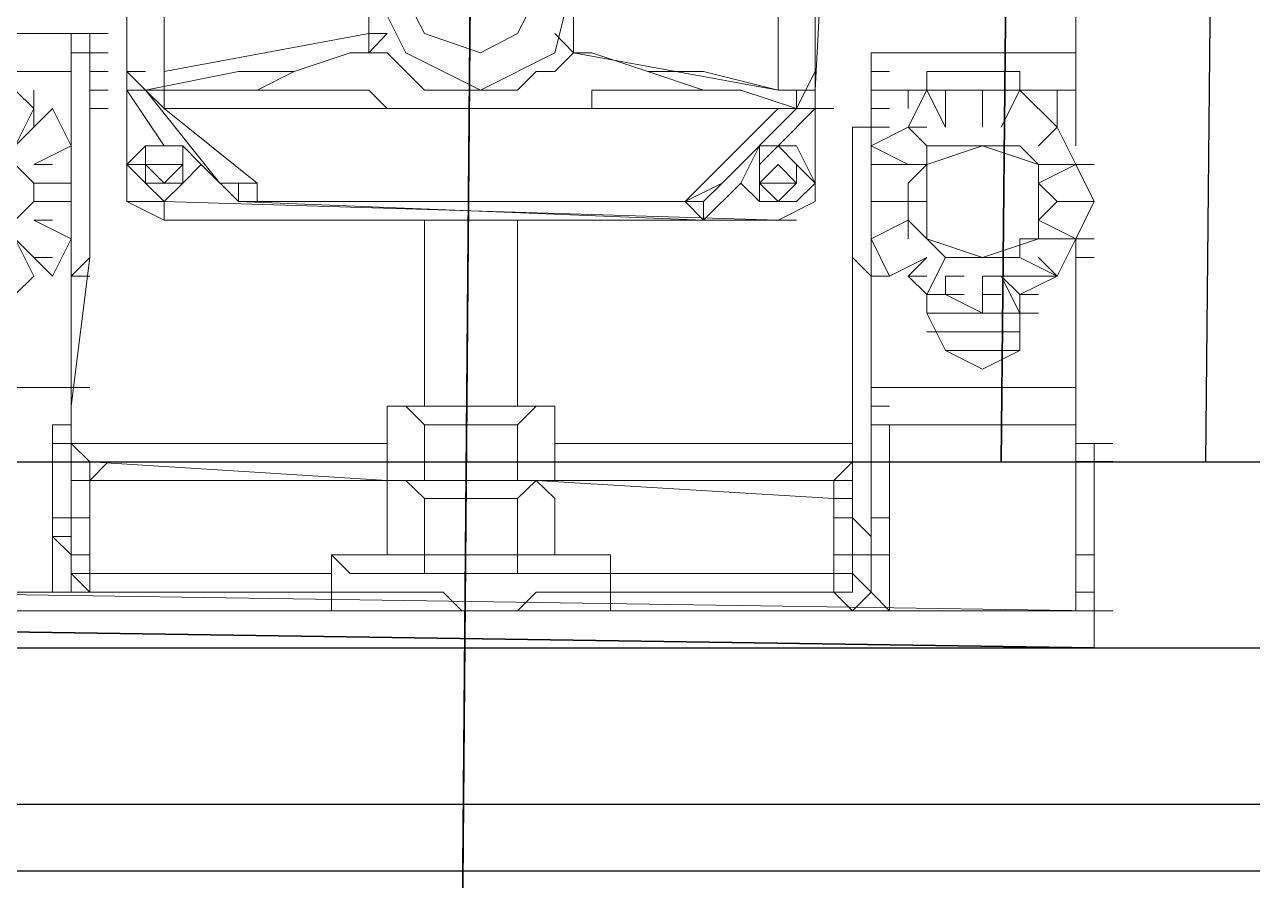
# Model space of a CAD drawing. Header units: millimetres. Extents: x -45 to 90, y -17 to 16.
# Drawn here: x 6.7914 to 7.0939, y 0.7312 to 0.9421 of the extents above; entities that cross this region are included whole.
import ezdxf

# ---------------------------------------------------------------- set-up
doc = ezdxf.new("R2010")
doc.units = ezdxf.units.MM
doc.header["$PDMODE"] = 3
doc.layers.add('PDF_Geometry', color=7, linetype='Continuous')

msp = doc.modelspace()

# ---------------------------------------------------------------- linework, layer by layer
at = {"color": 2}
msp.add_line((0, 0.75), (53.43249, 0.75), dxfattribs=at)
at = {"color": 4}
msp.add_lwpolyline([(6.88247, -1.30647), (6.882, -1.36372), (6.87786, -1.8637), (6.87371, -2.36368), (6.91513, 2.63615)], dxfattribs=at)
at = {"color": 1}
msp.add_lwpolyline([(6.90598, 1.5311), (6.88076, -1.51276)], dxfattribs=at)
at = {"color": 4}
for centre in [(6.89329, 0), (6.8928, -0.05895)]:
    msp.add_circle(centre, 1.75, dxfattribs=at)
at = {"color": 2}
msp.add_arc((-0.82991, -500.05754), 500.80823, 85.2352723, 89.9049106, dxfattribs=at)
at = {"color": 4}
msp.add_point((6.90779, 1.74994), dxfattribs=at)
at = {"layer": 'PDF_Geometry', "lineweight": 25}
for points in [[(7.08246, 0.83431), (7.08705, 1.30189), (7.03662, 1.30189), (7.03204, 0.83431), (7.03662, 1.30189), (6.77533, 1.30647), (7.03662, 1.30189)], [(-0.48133, 0.83431), (14.67377, 0.83431)], [(-0.8068, 0.78847), (-0.74721, 0.78847), (16.71828, 0.78847), (16.77788, 0.78847)], [(9.66332, 0.71073), (9.25075, 0.71512), (9.14073, 0.71971), (9.0628, 0.71971), (8.54021, 0.72887), (8.46228, 0.73346), (8.2835, 0.73346), (7.68298, 0.73346), (-0.00458, 0.73346)]]:
    msp.add_lwpolyline(points, dxfattribs=at)
at = {"layer": 'PDF_Geometry', "lineweight": 18}
for points in [[(6.9862, 0.99017), (6.9862, 0.93058), (6.9862, 0.92599), (6.9862, 0.92141), (6.9862, 0.92599), (6.9862, 0.93058), (6.98161, 0.92141), (6.97703, 0.92141), (6.95411, 0.89849), (6.84867, 0.89849), (6.84409, 0.89849), (6.84867, 0.89849), (6.84409, 0.89849), (6.83492, 0.90766), (6.83034, 0.90307), (6.82575, 0.89849), (6.82117, 0.90307), (6.81659, 0.90766), (6.82117, 0.91224), (6.82575, 0.91224), (6.83034, 0.91224), (6.83492, 0.90766), (6.83034, 0.90307), (6.82575, 0.89849), (6.82117, 0.90307), (6.81659, 0.90766), (6.82117, 0.91224), (6.82575, 0.91224), (6.81659, 0.92599), (6.82117, 0.92599), (6.81659, 0.92599), (6.81659, 0.90766), (6.82117, 0.90766), (6.81659, 0.90766), (6.81659, 0.92599), (6.81659, 1.01309)], [(6.81659, 1.01309), (6.81659, 0.92599), (6.81659, 0.90766), (6.81659, 0.92599), (6.82117, 0.92599), (6.81659, 0.92599), (6.81659, 1.01309)], [(6.81659, 1.01309), (6.81659, 0.92599)], [(6.99078, 1.01309), (6.9862, 0.92599), (6.9862, 0.92141), (6.9862, 0.90307), (6.9862, 0.92141), (6.99078, 0.92141), (6.9862, 0.92141), (6.9862, 0.92599), (6.99078, 1.01309)], [(6.99078, 1.01309), (6.9862, 0.92599), (6.99078, 1.01309)], [(6.81659, 0.93058), (6.82117, 0.92599), (6.82575, 0.92141), (6.84867, 0.90307), (6.82575, 0.92141), (6.82117, 0.92599), (6.81659, 0.93058), (6.82117, 0.93058), (6.81659, 0.93058), (6.82117, 0.92599), (6.82575, 0.92599), (6.82117, 0.92599), (6.84409, 0.93058), (6.85784, 0.93058), (6.87159, 0.93516), (6.87618, 0.93516), (6.88076, 0.93516), (6.87618, 0.93516), (6.87159, 0.93516), (6.85784, 0.93058), (6.84409, 0.93058), (6.82117, 0.92599), (6.81659, 0.92599), (6.82575, 0.91224), (6.83034, 0.91224), (6.83492, 0.90766), (6.84409, 0.89849), (6.84867, 0.89849), (6.84867, 0.90307), (6.83951, 0.90307), (6.82117, 0.92599), (6.81659, 0.93058), (6.81659, 0.99017)], [(6.81659, 0.99017), (6.81659, 0.93058), (6.82117, 0.92599), (6.83951, 0.90307), (6.84867, 0.90307), (6.84867, 0.89849), (6.95411, 0.89849), (6.97703, 0.92141), (6.98161, 0.92141), (6.97703, 0.92141), (6.96328, 0.92141), (6.94494, 0.92141), (6.94036, 0.92141), (6.93577, 0.92141), (6.9266, 0.92141), (6.91744, 0.92141), (6.91285, 0.92141), (6.88993, 0.92141), (6.91285, 0.92141), (6.91744, 0.92141), (6.9266, 0.92141), (6.93577, 0.92141), (6.94036, 0.92141), (6.94494, 0.92141), (6.96328, 0.92141), (6.97703, 0.92141), (6.98161, 0.92141), (6.96786, 0.92599), (6.96328, 0.92599), (6.94494, 0.92599), (6.94036, 0.92599), (6.93577, 0.92599), (6.93119, 0.92599), (6.93119, 0.92141), (6.9266, 0.92141), (6.92202, 0.92141), (6.91744, 0.92141), (6.91285, 0.92141), (6.90368, 0.92141), (6.89452, 0.92141), (6.88993, 0.92141), (6.88535, 0.92141), (6.88076, 0.92141), (6.87618, 0.92599), (6.87159, 0.92599), (6.86701, 0.92599), (6.86243, 0.92599), (6.85784, 0.92599), (6.84409, 0.92599), (6.83951, 0.92599), (6.83492, 0.92599), (6.82575, 0.92599), (6.82117, 0.92599), (6.82575, 0.92599), (6.82575, 0.93058), (6.87618, 0.93994), (6.87618, 0.93516), (6.88076, 0.93994), (6.87618, 0.93516), (6.88076, 0.93516), (6.88535, 0.93058), (6.88993, 0.92599), (6.89452, 0.92599), (6.8991, 0.92599), (6.90368, 0.92599), (6.90827, 0.92599), (6.91285, 0.92599), (6.91744, 0.93058), (6.92202, 0.93058), (6.9266, 0.93516), (6.93119, 0.93516), (6.94494, 0.93058), (6.95869, 0.92599), (6.96328, 0.92599), (6.95869, 0.92599), (6.94494, 0.93058), (6.93119, 0.93516), (6.9266, 0.93516), (6.93119, 0.93516), (6.94494, 0.93058), (6.95869, 0.93058), (6.97703, 0.92599), (6.98161, 0.92599), (6.97703, 0.92599), (6.97703, 0.93516), (6.97703, 0.97183)], [(6.92202, 0.93994), (6.9266, 0.93516), (6.93119, 0.93516), (6.94494, 0.93058), (6.95869, 0.93058), (6.97703, 0.92599), (6.98161, 0.92599), (6.9862, 0.92599), (6.9862, 0.93058), (6.98161, 0.92141), (6.9862, 0.93058), (6.9862, 0.99017)], [(6.9266, 0.96267), (6.9266, 0.93516), (6.92202, 0.93994), (6.9266, 0.93516), (6.97703, 0.92599), (6.97703, 0.93516), (6.97703, 0.97183)], [(6.87618, 0.96267), (6.87618, 0.93994), (6.82575, 0.93058), (6.82575, 0.92599), (6.82117, 0.92599), (6.82575, 0.92599), (6.83492, 0.92599), (6.83951, 0.92599), (6.84409, 0.92599), (6.85784, 0.92599), (6.86243, 0.92599), (6.86701, 0.92599), (6.87159, 0.92599), (6.87618, 0.92599), (6.88076, 0.92141), (6.88535, 0.92141), (6.88993, 0.92141), (6.89452, 0.92141), (6.90368, 0.92141), (6.91285, 0.92141), (6.91744, 0.92141), (6.92202, 0.92141), (6.9266, 0.92141), (6.93119, 0.92141), (6.93119, 0.92599), (6.93577, 0.92599), (6.94036, 0.92599), (6.94494, 0.92599), (6.96328, 0.92599), (6.96786, 0.92599), (6.98161, 0.92141), (6.96328, 0.90307), (6.95411, 0.89849), (6.95869, 0.89849), (6.96328, 0.90307), (6.95869, 0.89849), (6.95411, 0.89849), (6.96328, 0.90307), (6.98161, 0.92141), (6.97703, 0.92141), (6.98161, 0.92141), (6.9862, 0.93058), (6.9862, 0.92599), (6.98161, 0.92599), (6.98161, 0.92141), (6.9862, 0.92141), (6.97703, 0.91224), (6.98161, 0.91224), (6.9862, 0.90307), (6.98161, 0.89849), (6.97703, 0.89849), (6.97245, 0.89849), (6.96786, 0.90307), (6.97245, 0.91224), (6.97703, 0.91224), (6.97245, 0.91224), (6.96786, 0.90307), (6.95869, 0.8939), (6.95869, 0.89849), (6.95869, 0.8939), (6.96786, 0.90307), (6.97245, 0.89849), (6.97703, 0.89849), (6.98161, 0.89849), (6.9862, 0.90307), (6.98161, 0.91224), (6.97703, 0.91224), (6.9862, 0.92141), (6.98161, 0.92141), (6.98161, 0.92599), (6.97703, 0.92599), (6.9266, 0.93516), (6.93119, 0.93516), (6.9266, 0.93516), (6.92202, 0.93994)], [(6.9266, 0.96267), (6.9266, 0.93516), (6.92202, 0.93994), (6.9266, 0.93516), (6.92202, 0.93058), (6.91744, 0.93058), (6.91285, 0.92599), (6.90827, 0.92599), (6.90368, 0.92599), (6.8991, 0.92599), (6.89452, 0.92599), (6.88993, 0.92599), (6.88535, 0.93058), (6.88076, 0.93516), (6.87618, 0.93516), (6.88076, 0.93994), (6.87618, 0.93994), (6.87618, 0.96267)], [(6.9266, 0.9535), (6.92202, 0.93516), (6.90368, 0.92599), (6.88535, 0.93516), (6.87618, 0.9535)], [(6.87618, 0.9535), (6.88535, 0.93516), (6.90368, 0.92599), (6.92202, 0.93516), (6.9266, 0.9535)], [(6.82575, 0.94891), (6.82575, 0.93058), (6.82575, 0.94891)], [(6.78908, 0.93058), (6.80283, 0.93058), (6.80283, 0.92599), (6.80283, 0.93058), (6.80283, 0.93516), (6.80283, 0.93994), (6.75241, 0.93994)], [(6.75241, 0.93994), (6.80283, 0.93994), (6.80283, 0.93516), (6.80742, 0.93516), (6.80283, 0.93516), (6.80742, 0.93516), (6.80742, 0.93058), (6.80742, 0.92599), (6.80742, 0.92141), (6.80742, 0.91682), (6.80742, 0.92141), (6.80742, 0.92599), (6.80742, 0.93058), (6.80742, 0.93516), (6.80283, 0.93516), (6.80283, 0.93058), (6.80283, 0.92599), (6.80283, 0.91224), (6.80283, 0.89849), (6.80283, 0.88932), (6.80283, 0.88015), (6.80742, 0.88015), (6.80283, 0.88015), (6.80283, 0.88932), (6.80283, 0.88015), (6.80283, 0.87557), (6.80283, 0.85265), (6.80742, 0.85265), (6.80283, 0.85265), (6.80283, 0.87557), (6.80283, 0.88015), (6.80283, 0.88932), (6.80283, 0.89849), (6.80283, 0.91224), (6.80283, 0.92599), (6.80283, 0.93058), (6.78908, 0.93058), (6.79366, 0.93058), (6.78908, 0.93058)], [(6.9266, 0.93516), (6.93119, 0.93516)], [(6.9266, 0.93516), (6.93119, 0.93516)], [(6.81659, 0.93058), (6.81659, 0.92599)], [(6.78908, 0.92599), (6.79366, 0.92141), (6.78908, 0.91224), (6.79825, 0.92141), (6.80283, 0.91224), (6.79366, 0.90766), (6.80283, 0.91224), (6.80283, 0.90307), (6.79366, 0.90307), (6.78908, 0.90766)], [(6.78908, 0.92599), (6.79366, 0.92141), (6.78908, 0.91224), (6.79825, 0.92141), (6.80283, 0.91224), (6.79366, 0.90766), (6.80283, 0.91224), (6.80283, 0.90307), (6.79366, 0.90307), (6.79366, 0.89849), (6.78908, 0.8939)], [(6.80742, 0.92141), (6.812, 0.92141)], [(6.80742, 0.92141), (6.812, 0.92141)], [(6.99995, 0.92141), (7.00453, 0.92141)], [(6.99995, 0.92141), (7.00453, 0.92141)], [(6.99995, 0.92141), (7.00453, 0.92141)], [(6.99995, 0.92141), (7.00453, 0.92141)], [(6.78908, 0.87557), (6.79366, 0.88015), (6.78908, 0.88932), (6.79825, 0.88015), (6.80283, 0.88932), (6.79366, 0.8939), (6.80283, 0.88932), (6.80283, 0.89849), (6.79366, 0.89849), (6.79366, 0.90307), (6.78908, 0.90766)], [(6.78908, 0.8939), (6.79366, 0.89849), (6.79366, 0.90307), (6.79366, 0.89849), (6.80283, 0.89849), (6.80283, 0.88932), (6.79366, 0.8939), (6.80283, 0.88932), (6.79825, 0.88015), (6.78908, 0.88932), (6.79366, 0.88015), (6.78908, 0.87557)], [(6.75241, 0.85265), (6.80283, 0.85265), (6.80283, 0.84806), (6.80283, 0.85265), (6.80283, 0.86181), (6.80283, 0.88015), (6.80742, 0.88473), (6.80283, 0.84806), (6.80283, 0.83889), (6.88076, 0.83889), (6.80283, 0.83889), (6.80283, 0.84806), (6.80742, 0.88473), (6.80283, 0.88015), (6.80283, 0.86181), (6.80283, 0.85265), (6.80283, 0.84806), (6.80283, 0.85265), (6.75241, 0.85265)], [(7.01829, 0.88015), (7.02287, 0.88015)], [(7.01829, 0.88015), (7.02287, 0.88015)], [(7.02745, 0.88015), (7.03204, 0.88015)], [(7.02745, 0.88015), (7.03204, 0.88015)], [(7.02745, 0.88015), (7.03204, 0.88015)], [(7.02745, 0.88015), (7.03204, 0.88015)], [(7.02745, 0.88015), (7.03204, 0.88015)], [(7.02745, 0.88015), (7.03204, 0.88015)], [(7.03662, 0.88015), (7.03204, 0.88015)], [(7.03662, 0.88015), (7.03204, 0.88015)], [(7.01829, 0.87557), (7.0137, 0.87557)], [(7.01829, 0.87557), (7.0137, 0.87557)], [(7.01829, 0.87557), (7.0137, 0.87557)], [(7.01829, 0.87557), (7.0137, 0.87557)], [(7.01829, 0.87557), (7.02287, 0.87557)], [(7.01829, 0.87557), (7.02287, 0.87557)], [(7.01829, 0.87557), (7.02287, 0.87557)], [(7.01829, 0.87557), (7.02287, 0.87557)], [(7.01829, 0.87557), (7.02287, 0.87557)], [(7.01829, 0.87557), (7.02287, 0.87557)], [(7.02745, 0.87557), (7.03204, 0.87557)], [(7.02745, 0.87557), (7.03204, 0.87557)], [(7.02745, 0.87557), (7.03204, 0.87557)], [(7.02745, 0.87557), (7.03204, 0.87557)], [(7.02745, 0.87557), (7.03204, 0.87557)], [(7.02745, 0.87557), (7.03204, 0.87557)], [(7.02745, 0.87557), (7.03204, 0.87557)], [(7.02745, 0.87557), (7.03204, 0.87557)], [(7.02745, 0.87557), (7.03204, 0.87557)], [(7.02745, 0.87557), (7.03204, 0.87557)], [(7.0137, 0.87098), (7.01829, 0.86181), (7.02745, 0.85723), (7.03662, 0.86181), (7.03662, 0.87098)], [(7.0137, 0.87098), (7.01829, 0.86181), (7.02745, 0.85723), (7.03662, 0.86181), (7.03662, 0.87098)], [(7.02745, 0.87098), (7.03204, 0.87098)], [(7.02745, 0.87098), (7.03204, 0.87098)], [(7.02745, 0.86181), (7.02287, 0.86181), (7.02745, 0.86181)], [(7.02745, 0.86181), (7.02287, 0.86181), (7.02745, 0.86181)], [(6.91744, 0.82973), (6.91285, 0.82973), (6.90827, 0.82973), (6.90368, 0.82973), (6.8991, 0.82973), (6.89452, 0.82973), (6.88993, 0.82973), (6.88535, 0.82973), (6.88993, 0.82973), (6.89452, 0.82973), (6.8991, 0.82973), (6.90368, 0.82973), (6.90827, 0.82973), (6.91285, 0.82973), (6.91744, 0.82973), (6.92202, 0.82973), (6.91744, 0.82973), (6.99078, 0.82533), (6.91744, 0.82973), (6.91285, 0.82973), (6.90827, 0.82973), (6.90368, 0.82973), (6.8991, 0.82973), (6.89452, 0.82973), (6.88993, 0.82973), (6.88535, 0.82973), (6.88993, 0.82973), (6.89452, 0.82973), (6.8991, 0.82973), (6.90368, 0.82973), (6.90827, 0.82973), (6.91285, 0.82973), (6.91744, 0.82973), (6.92202, 0.82533), (6.91744, 0.82973), (6.91285, 0.82533), (6.88993, 0.82533), (6.88535, 0.82973), (6.88076, 0.82973), (6.88535, 0.82973), (6.88993, 0.82533), (6.91285, 0.82533), (6.91285, 0.81139), (6.88993, 0.81139), (6.88993, 0.82533), (6.88993, 0.81139), (6.91285, 0.81139), (6.91744, 0.81139), (6.92202, 0.81139), (6.91744, 0.81139), (6.91285, 0.81139), (6.91285, 0.8068), (6.90827, 0.8068), (6.90368, 0.8068), (6.8991, 0.8068), (6.89452, 0.8068), (6.88993, 0.8068), (6.88993, 0.81139), (6.88535, 0.81139), (6.88076, 0.81139), (6.88076, 0.82973), (6.80742, 0.82973), (6.88076, 0.82973), (6.80742, 0.83431), (6.88076, 0.83431), (6.80742, 0.83431), (6.812, 0.83431), (6.80742, 0.83431), (6.812, 0.83431), (6.80742, 0.83431), (6.80283, 0.83889), (6.80742, 0.83431), (6.80742, 0.82973), (6.812, 0.83431), (6.80742, 0.83431), (6.88076, 0.82973), (6.88076, 0.84806)], [(6.88076, 0.82973), (6.88076, 0.84806)], [(6.88993, 0.84348), (6.88993, 0.82973), (6.91285, 0.82973), (6.91285, 0.84348)], [(6.88993, 0.84348), (6.88993, 0.82973), (6.91285, 0.82973), (6.91285, 0.84348)], [(6.80283, 0.81139), (6.80283, 0.82056), (6.79825, 0.82056), (6.80283, 0.82056), (6.80283, 0.81597), (6.80283, 0.81139), (6.80283, 0.8068), (6.80283, 0.81139), (6.79825, 0.81597), (6.80283, 0.81597), (6.79825, 0.81597), (6.80283, 0.81139), (6.80283, 0.8068), (6.80742, 0.8068), (6.80742, 0.81139), (6.80283, 0.81139), (6.80742, 0.81139), (6.80742, 0.82056), (6.80283, 0.82056), (6.80283, 0.82533), (6.80283, 0.82973), (6.80283, 0.83431), (6.80283, 0.83889), (6.79825, 0.83889), (6.79825, 0.82973), (6.79825, 0.82056), (6.79825, 0.81597), (6.79825, 0.80222), (6.80283, 0.80222), (6.80283, 0.8068), (6.80283, 0.80222), (6.80742, 0.80222), (6.80742, 0.8068), (6.80283, 0.8068), (6.80742, 0.80222), (6.86701, 0.80222), (6.86701, 0.79764), (6.86701, 0.80222), (6.87159, 0.80222), (6.87618, 0.80222), (6.88076, 0.80222), (6.88535, 0.80222), (6.88993, 0.80222), (6.89452, 0.80222), (6.8991, 0.79764), (6.90368, 0.79764), (6.90827, 0.79764), (6.91285, 0.79764), (6.91744, 0.80222), (6.92202, 0.80222), (6.9266, 0.80222), (6.93119, 0.80222), (6.93577, 0.80222)], [(6.80742, 0.82973), (6.80742, 0.83431), (6.80283, 0.83431), (6.80283, 0.82973), (6.80283, 0.82533), (6.80283, 0.82056), (6.80283, 0.81597), (6.80283, 0.81139), (6.80742, 0.81139), (6.80742, 0.82056), (6.80283, 0.82056), (6.80283, 0.82973), (6.80283, 0.83431), (6.80283, 0.83889), (6.79825, 0.83889), (6.79825, 0.82973), (6.79825, 0.82056), (6.79825, 0.81597), (6.79825, 0.80222), (6.80283, 0.80222), (6.80283, 0.8068), (6.80742, 0.8068), (6.80742, 0.81139), (6.80283, 0.81139), (6.80283, 0.8068), (6.80742, 0.80222), (6.80742, 0.8068), (6.86701, 0.8068), (6.80742, 0.8068), (6.80283, 0.8068)], [(6.80283, 0.81139), (6.80283, 0.82056), (6.80283, 0.82973), (6.80283, 0.83431), (6.80283, 0.83889), (6.88076, 0.83889), (6.80283, 0.83889), (6.80742, 0.83889), (6.80283, 0.83889), (6.80742, 0.83889), (6.80283, 0.83889), (6.80742, 0.83431), (6.88076, 0.82973), (6.88535, 0.82973), (6.88993, 0.82973), (6.88535, 0.82973), (6.88076, 0.82973), (6.88076, 0.81139), (6.88535, 0.81139), (6.88993, 0.81139), (6.88993, 0.8068), (6.89452, 0.8068), (6.8991, 0.8068), (6.90368, 0.8068), (6.90827, 0.8068), (6.91285, 0.8068), (6.91285, 0.81139), (6.91744, 0.81139), (6.92202, 0.81139), (6.91744, 0.81139), (6.91285, 0.81139)], [(6.80283, 0.83889), (6.80742, 0.83431), (6.80742, 0.82973), (6.812, 0.83431)], [(6.80283, 0.83889), (6.80742, 0.83431), (6.812, 0.83431)], [(7.05496, 0.83431), (7.05496, 0.83889), (7.05954, 0.83889), (7.05496, 0.83889), (7.05038, 0.83889), (7.05496, 0.83889), (7.05496, 0.83431), (7.05496, 0.81139), (7.05496, 0.80222), (7.05496, 0.79764), (7.05038, 0.79764), (7.05038, 0.82056), (7.05038, 0.82533), (7.05038, 0.82056), (7.05038, 0.79764), (7.05496, 0.79764), (7.05038, 0.79764), (7.00453, 0.79764), (7.00453, 0.81139), (7.00453, 0.81597), (7.00453, 0.82056), (7.00453, 0.82973), (7.00453, 0.83431), (6.99995, 0.83431), (6.99537, 0.83431), (6.99537, 0.82973), (6.99537, 0.82533), (6.99078, 0.82533), (6.99078, 0.82056), (6.99537, 0.82056), (6.99537, 0.81139), (6.99078, 0.81139), (6.99078, 0.8068), (6.99537, 0.8068), (6.99537, 0.80222), (6.99078, 0.80222), (6.99078, 0.8068), (6.93577, 0.8068), (6.99078, 0.8068)], [(7.05496, 0.83431), (7.05038, 0.83431), (7.05496, 0.83431), (7.05496, 0.81139), (7.05038, 0.81139), (7.05496, 0.81139), (7.05496, 0.80222), (7.05038, 0.80222), (7.05496, 0.80222), (7.05496, 0.79764), (7.05038, 0.79764), (7.00453, 0.79764), (6.99995, 0.80222), (6.99995, 0.81139), (7.00453, 0.81139), (6.99995, 0.81139), (6.99995, 0.80222), (6.99537, 0.8068), (6.99537, 0.81139), (6.99995, 0.81139), (6.99995, 0.81597), (6.99995, 0.82056), (7.00453, 0.82056), (6.99995, 0.82056), (6.99995, 0.81597), (6.99995, 0.81139), (6.99537, 0.81139), (6.99537, 0.8068), (6.99995, 0.80222), (6.99537, 0.79764), (6.99078, 0.80222), (6.93577, 0.80222), (6.93119, 0.80222), (6.9266, 0.80222), (6.92202, 0.80222), (6.91744, 0.80222), (6.91285, 0.79764), (6.90827, 0.79764), (6.90368, 0.79764), (6.8991, 0.79764), (6.89452, 0.80222), (6.88993, 0.80222), (6.88535, 0.80222), (6.88076, 0.80222), (6.87618, 0.80222), (6.87159, 0.80222), (6.86701, 0.80222), (6.86701, 0.79764), (6.86701, 0.80222), (6.80742, 0.80222), (6.812, 0.80222), (6.80742, 0.80222), (6.80283, 0.80222), (6.80283, 0.8068)], [(6.80742, 0.83431), (6.812, 0.83431)], [(6.80742, 0.83431), (6.812, 0.83431)], [(6.92202, 0.83431), (6.99537, 0.83431)], [(6.92202, 0.83431), (6.99537, 0.83431)], [(6.99078, 0.8068), (6.99078, 0.80222), (6.99537, 0.80222), (6.99537, 0.8068), (6.99078, 0.8068), (6.99078, 0.81139), (6.99078, 0.82056), (6.99537, 0.82056), (6.99995, 0.81597), (6.99995, 0.82533), (6.99995, 0.82973), (6.99995, 0.83431), (7.00453, 0.83431), (7.00453, 0.82973), (7.00453, 0.82056), (7.00453, 0.81597), (7.00453, 0.81139), (7.00453, 0.79764), (6.99995, 0.80222), (6.99537, 0.79764), (6.99078, 0.80222), (6.93577, 0.80222)], [(6.99078, 0.82973), (6.99537, 0.82973), (6.99537, 0.83431)], [(6.99078, 0.82973), (6.99537, 0.82973), (6.99537, 0.83431)], [(6.99078, 0.82973), (6.99537, 0.83431)], [(6.99078, 0.82973), (6.99537, 0.83431)], [(6.99537, 0.83431), (6.99995, 0.83431)], [(6.99537, 0.83431), (6.99995, 0.83431)], [(6.80742, 0.82973), (6.88076, 0.82973)], [(6.88535, 0.82973), (6.88076, 0.82973), (6.88535, 0.82973)], [(6.88535, 0.82973), (6.88076, 0.82973), (6.88535, 0.82973)], [(6.91285, 0.82533), (6.91744, 0.82973), (6.92202, 0.82533), (6.91744, 0.82973)], [(6.92202, 0.82973), (6.99078, 0.82973)], [(6.92202, 0.82973), (6.99078, 0.82973)], [(6.91285, 0.81139), (6.91285, 0.82533)], [(6.74782, 0.80222), (7.05496, 0.79764), (6.74782, 0.79764)], [(6.75241, 0.80222), (6.79825, 0.80222), (6.80283, 0.80222), (6.79825, 0.80222), (6.75241, 0.80222)], [(6.93577, 0.79764), (6.94036, 0.79764)], [(6.93577, 0.79764), (6.94036, 0.79764)]]:
    msp.add_lwpolyline(points, dxfattribs=at)
for points in [[(6.91744, 0.94891), (6.91285, 0.96267), (6.90368, 0.96725), (6.88993, 0.96267), (6.88535, 0.94891), (6.88993, 0.93994), (6.90368, 0.93516), (6.91285, 0.93994)], [(6.91744, 0.94891), (6.91285, 0.96267), (6.90368, 0.96725), (6.88993, 0.96267), (6.88535, 0.94891), (6.88993, 0.93994), (6.90368, 0.93516), (6.91285, 0.93994)], [(7.05038, 0.93516), (7.05038, 0.9535)], [(6.80742, 0.93994), (6.80742, 0.93516), (6.80742, 0.93994), (6.80283, 0.93994)], [(6.80742, 0.93994), (6.80283, 0.93994), (6.80742, 0.93994), (6.812, 0.93994)], [(6.88076, 0.93994), (6.87618, 0.93516), (6.87618, 0.93994)], [(6.80283, 0.93058), (6.80283, 0.93516)], [(6.812, 0.93516), (6.80742, 0.93516)], [(6.812, 0.93516), (6.80742, 0.93516)], [(6.87618, 0.93516), (6.87159, 0.93516), (6.85784, 0.93058), (6.84867, 0.92599), (6.84409, 0.92599), (6.84867, 0.92599), (6.85784, 0.93058), (6.87159, 0.93516), (6.87618, 0.93516), (6.88076, 0.93516)], [(6.93119, 0.93516), (6.9266, 0.93516)], [(6.93119, 0.93516), (6.9266, 0.93516)], [(6.99537, 0.88473), (6.99537, 0.91224), (6.99537, 0.91682), (6.99995, 0.91682), (6.99537, 0.91682), (6.99995, 0.91682), (6.99995, 0.92141), (6.99995, 0.92599), (6.99995, 0.93058), (6.99995, 0.93516), (6.99995, 0.92599), (6.99995, 0.91224), (6.99995, 0.90307), (6.99995, 0.91224), (6.99995, 0.92599), (6.99995, 0.93516), (6.99995, 0.93058), (6.99995, 0.92599), (6.99995, 0.92141), (6.99995, 0.91682), (6.99537, 0.91682), (6.99995, 0.91682), (6.99537, 0.91682), (6.99537, 0.91224)], [(7.05038, 0.92599), (7.05038, 0.93516), (6.99995, 0.93516), (6.99995, 0.93058), (6.99995, 0.92599), (6.99995, 0.93058), (6.99995, 0.93516), (7.05038, 0.93516)], [(6.99995, 0.93516), (6.99995, 0.93058), (7.00453, 0.93058), (6.99995, 0.93058), (7.00453, 0.93058), (6.99995, 0.93058), (7.00453, 0.93058), (6.99995, 0.93058), (6.99995, 0.93516), (7.00453, 0.93516), (6.99995, 0.93516), (7.00453, 0.93516), (6.99995, 0.93516), (7.00453, 0.93516), (6.99995, 0.93516), (7.00453, 0.93516)], [(6.812, 0.92599), (6.80742, 0.92599), (6.80742, 0.93058), (6.812, 0.93058), (6.80742, 0.93058), (6.80742, 0.92599), (6.812, 0.92599), (6.80742, 0.92599), (6.812, 0.92599), (6.80742, 0.92599)], [(6.82117, 0.92599), (6.81659, 0.92599), (6.81659, 0.93058)], [(7.03662, 0.93058), (7.03662, 0.92599), (7.03662, 0.93058), (7.0137, 0.93058), (7.0137, 0.92599), (7.0137, 0.93058)], [(6.79366, 0.91682), (6.79366, 0.92141), (6.79366, 0.92599), (6.79366, 0.92141)], [(6.812, 0.92599), (6.80742, 0.92599)], [(6.82575, 0.92599), (6.82117, 0.92599)], [(6.82575, 0.92599), (6.82575, 0.92141), (6.84409, 0.92141), (6.85784, 0.92141), (6.86243, 0.92141), (6.86701, 0.92141), (6.88076, 0.92141), (6.88535, 0.92141), (6.88993, 0.92141), (6.88535, 0.92141), (6.88076, 0.92141), (6.86701, 0.92141), (6.86243, 0.92141), (6.85784, 0.92141), (6.84409, 0.92141), (6.82575, 0.92141)], [(7.00912, 0.92599), (7.00912, 0.92141), (7.00912, 0.92599), (6.99995, 0.92599), (7.00453, 0.92599), (6.99995, 0.92599), (7.00453, 0.92599), (6.99995, 0.92599), (7.00912, 0.92599), (7.04121, 0.92599), (7.04579, 0.92599), (7.04579, 0.91682), (7.04579, 0.92599), (7.04121, 0.92599)], [(7.04121, 0.88932), (7.05038, 0.88932), (7.04579, 0.88015), (7.04121, 0.88473), (7.04579, 0.88015), (7.05038, 0.88932), (7.04121, 0.88932), (7.04121, 0.8939), (7.04579, 0.89849), (7.04121, 0.90307), (7.04121, 0.90766), (7.05038, 0.90766), (7.04579, 0.91682), (7.04121, 0.91224), (7.04579, 0.91682), (7.03662, 0.92599), (7.03204, 0.91682), (7.03662, 0.92599), (7.02745, 0.92599), (7.02745, 0.91682), (7.02745, 0.92599), (7.01829, 0.92599), (7.01829, 0.91682), (7.0137, 0.92599), (7.00912, 0.91682), (7.0137, 0.91224), (7.00912, 0.91682), (6.99995, 0.91224), (7.00912, 0.90766), (6.99995, 0.90766), (6.99995, 0.89849), (7.00912, 0.89849), (6.99995, 0.89849), (6.99995, 0.88932), (7.00912, 0.8939), (6.99995, 0.88932), (7.00453, 0.88015), (7.0137, 0.88473), (7.00912, 0.88015), (7.0137, 0.87557), (7.01829, 0.88473), (7.0137, 0.87557), (7.00912, 0.88015), (7.0137, 0.88473), (7.00453, 0.88015), (6.99995, 0.88932), (7.00912, 0.8939), (6.99995, 0.88932), (6.99995, 0.89849), (7.00912, 0.89849), (6.99995, 0.89849), (6.99995, 0.90766), (7.00912, 0.90766), (6.99995, 0.91224), (7.00912, 0.91682), (7.0137, 0.91224), (7.00912, 0.91682), (7.0137, 0.92599), (7.01829, 0.91682), (7.01829, 0.92599), (7.02745, 0.92599), (7.02745, 0.91682), (7.02745, 0.92599), (7.03662, 0.92599), (7.03204, 0.91682), (7.03662, 0.92599), (7.04579, 0.91682), (7.04121, 0.91224), (7.04579, 0.91682), (7.05038, 0.90766), (7.04121, 0.90766), (7.04121, 0.90307), (7.04579, 0.89849), (7.04121, 0.8939), (7.04121, 0.88932), (7.04121, 0.90766), (7.02745, 0.91224), (7.0137, 0.90766), (7.0137, 0.88932), (7.00912, 0.8939), (7.00912, 0.89849), (7.00912, 0.90307), (7.0137, 0.90766), (7.00912, 0.90766), (7.0137, 0.90766), (7.00912, 0.90307), (7.00912, 0.89849), (7.00912, 0.8939), (7.0137, 0.88932), (7.0137, 0.90766), (7.02745, 0.91224), (7.04121, 0.90766)], [(7.00453, 0.92599), (6.99995, 0.92599)], [(7.04579, 0.92599), (7.05038, 0.92599), (7.05038, 0.91224), (7.05038, 0.92599)], [(6.812, 0.92141), (6.80742, 0.92141)], [(6.812, 0.92141), (6.80742, 0.92141)], [(6.9862, 0.92141), (6.98161, 0.92141), (6.9862, 0.92141), (6.99078, 0.92141), (6.9862, 0.92141), (6.99078, 0.92141)], [(6.9862, 0.92141), (6.9862, 0.90307)], [(7.00453, 0.92141), (6.99995, 0.92141)], [(7.00453, 0.92141), (6.99995, 0.92141)], [(6.80742, 0.91682), (6.80742, 0.88473)], [(7.00453, 0.91682), (6.99995, 0.91682)], [(7.0137, 0.91682), (7.00912, 0.91682)], [(6.82575, 0.91224), (6.82117, 0.91224), (6.81659, 0.90766), (6.82117, 0.90307), (6.82575, 0.89849), (6.83034, 0.90307), (6.83492, 0.90766), (6.83034, 0.91224)], [(6.82575, 0.91224), (6.82117, 0.91224), (6.81659, 0.90766), (6.82117, 0.90307), (6.82575, 0.89849), (6.83034, 0.90307), (6.83492, 0.90766), (6.83034, 0.91224)], [(6.83034, 0.90766), (6.83034, 0.91224), (6.82575, 0.91224), (6.82117, 0.91224), (6.82117, 0.90766), (6.82117, 0.90307), (6.82575, 0.90307), (6.83034, 0.90307), (6.83034, 0.90766), (6.82575, 0.90307), (6.82117, 0.90766), (6.82575, 0.90766), (6.83034, 0.90766), (6.83034, 0.91224), (6.82575, 0.91224), (6.82117, 0.91224), (6.82117, 0.90766), (6.82117, 0.90307), (6.82575, 0.89849), (6.83034, 0.90307)], [(6.83034, 0.90766), (6.83034, 0.91224), (6.82575, 0.91224), (6.82117, 0.91224), (6.82117, 0.90766), (6.82117, 0.90307), (6.82575, 0.90307), (6.83034, 0.90307), (6.83034, 0.90766), (6.82575, 0.90307), (6.82117, 0.90766), (6.82575, 0.90766), (6.83034, 0.90766), (6.83034, 0.91224), (6.82575, 0.91224), (6.82117, 0.91224), (6.82117, 0.90766), (6.82117, 0.90307), (6.82575, 0.89849), (6.83034, 0.90307)], [(6.98161, 0.90307), (6.98161, 0.90766), (6.97703, 0.91224), (6.97245, 0.90766), (6.97245, 0.90307), (6.97703, 0.89849), (6.98161, 0.90307), (6.97703, 0.90307), (6.97245, 0.90307), (6.97703, 0.90766)], [(6.9862, 0.90307), (6.98161, 0.90766), (6.97703, 0.91224), (6.97245, 0.90766), (6.97245, 0.90307), (6.97245, 0.89849), (6.97703, 0.89849), (6.98161, 0.89849)], [(6.97703, 0.91224), (6.97245, 0.91224), (6.97245, 0.90307), (6.97245, 0.89849), (6.97703, 0.89849), (6.98161, 0.89849), (6.9862, 0.90307), (6.98161, 0.90766)], [(6.98161, 0.90307), (6.98161, 0.90766), (6.97703, 0.91224), (6.97245, 0.90766), (6.97245, 0.90307), (6.97703, 0.89849), (6.98161, 0.90307), (6.97703, 0.90307), (6.97245, 0.90307), (6.97703, 0.90766)], [(6.9862, 0.90307), (6.98161, 0.90766), (6.97703, 0.91224), (6.97245, 0.90766), (6.97245, 0.90307), (6.97245, 0.89849), (6.97703, 0.89849), (6.98161, 0.89849)], [(6.97703, 0.91224), (6.97245, 0.91224), (6.97245, 0.90307), (6.97245, 0.89849), (6.97703, 0.89849), (6.98161, 0.89849), (6.9862, 0.90307), (6.98161, 0.90766)], [(7.01829, 0.91224), (7.02745, 0.91224), (7.01829, 0.91224), (7.0137, 0.91224), (7.0137, 0.90766), (7.0137, 0.91224)], [(7.03662, 0.91224), (7.04121, 0.90766), (7.03662, 0.91224), (7.02745, 0.91224)], [(6.79825, 0.90766), (6.79366, 0.90766)], [(6.82575, 0.89849), (6.81659, 0.89849), (6.81659, 0.90766), (6.81659, 0.89849), (6.82575, 0.8939)], [(6.82575, 0.89849), (6.97703, 0.8939), (6.82575, 0.8939), (6.97703, 0.8939), (6.82575, 0.89849), (6.82575, 0.8939), (6.81659, 0.89849), (6.81659, 0.90766), (6.81659, 0.89849)], [(7.04121, 0.90307), (7.05038, 0.90766), (7.05496, 0.89849), (7.04579, 0.89849), (7.05496, 0.89849), (7.05038, 0.88932), (7.04121, 0.8939), (7.05038, 0.88932), (7.05496, 0.89849), (7.04579, 0.89849), (7.05496, 0.89849), (7.05038, 0.90766)], [(7.05496, 0.90766), (7.05038, 0.90766), (7.04579, 0.90766), (7.05038, 0.90766)], [(6.84867, 0.89849), (6.84409, 0.89849), (6.84409, 0.90307), (6.83951, 0.90307), (6.84409, 0.90307), (6.84409, 0.89849)], [(6.9862, 0.90307), (6.9862, 0.89849), (6.97703, 0.8939), (6.9862, 0.89849)], [(6.98161, 0.8939), (6.97703, 0.8939), (6.9862, 0.89849), (6.9862, 0.90307), (6.9862, 0.89849), (6.97703, 0.8939)], [(6.95869, 0.8939), (6.84409, 0.89849), (6.95869, 0.8939), (6.95411, 0.89849)], [(6.99995, 0.89849), (6.99995, 0.8939), (6.99995, 0.88473), (6.99995, 0.88015), (6.99995, 0.88473), (6.99995, 0.8939)], [(7.0137, 0.89849), (7.00912, 0.89849)], [(7.05496, 0.89849), (7.05038, 0.89849), (7.04579, 0.89849), (7.05038, 0.89849)], [(6.79825, 0.8939), (6.79366, 0.8939)], [(6.88993, 0.8939), (6.88993, 0.84806)], [(6.88993, 0.8939), (6.88993, 0.84806)], [(6.91285, 0.84806), (6.91285, 0.8939)], [(6.91285, 0.84806), (6.91285, 0.8939)], [(7.00912, 0.88932), (7.00912, 0.8939)], [(7.0137, 0.88932), (7.01829, 0.88473), (7.02745, 0.88473)], [(7.0137, 0.88932), (7.01829, 0.88473), (7.02745, 0.88473)], [(7.04121, 0.88932), (7.02745, 0.88473), (7.03662, 0.88473), (7.03662, 0.88932)], [(7.04121, 0.88932), (7.02745, 0.88473), (7.03662, 0.88473), (7.03662, 0.88932)], [(7.05496, 0.88473), (7.05038, 0.88473), (7.05038, 0.88932), (7.05496, 0.88932), (7.05038, 0.88932), (7.04579, 0.88932), (7.05038, 0.88932), (7.05496, 0.88932), (7.05038, 0.88932), (7.05038, 0.88473)], [(6.79825, 0.88473), (6.79366, 0.88473)], [(6.99995, 0.83431), (7.00453, 0.83431), (6.99995, 0.83431), (6.99995, 0.82973), (6.99995, 0.82533), (6.99995, 0.81597), (6.99537, 0.82056), (6.99537, 0.81139), (6.99078, 0.81139), (6.99078, 0.82056), (6.99078, 0.82533), (6.99537, 0.82533), (6.99537, 0.82973), (6.99537, 0.83431), (6.99995, 0.83431), (6.99537, 0.83431), (6.99537, 0.84348), (6.99537, 0.88473), (6.99995, 0.88015), (6.99995, 0.86181), (6.99995, 0.85265), (6.99995, 0.84806), (6.99995, 0.85265), (7.05038, 0.85265), (7.05038, 0.84348), (7.05038, 0.82056), (7.05038, 0.84348), (7.05038, 0.85265), (6.99995, 0.85265), (6.99995, 0.84806), (7.00453, 0.84806), (6.99995, 0.84806), (6.99995, 0.85265), (6.99995, 0.86181), (6.99995, 0.88015), (6.99537, 0.88473), (6.99537, 0.84348), (6.99537, 0.83431)], [(7.00453, 0.85265), (6.99995, 0.85265), (6.99995, 0.86181), (6.99995, 0.88015), (6.99995, 0.88473), (6.99995, 0.88015), (6.99995, 0.86181), (6.99995, 0.85265)], [(7.02287, 0.88015), (7.01829, 0.88015), (7.02287, 0.88015), (7.01829, 0.88015), (7.02287, 0.88015), (7.01829, 0.88015), (7.01829, 0.87557), (7.02745, 0.87098), (7.02745, 0.88015), (7.02745, 0.87098), (7.03662, 0.87098), (7.03204, 0.88015), (7.03662, 0.87557), (7.04579, 0.88015), (7.03662, 0.88473), (7.04579, 0.88015), (7.03662, 0.87557), (7.03204, 0.88015), (7.03662, 0.87098), (7.02745, 0.87098), (7.02745, 0.88015), (7.02745, 0.87098), (7.01829, 0.87557), (7.01829, 0.88015)], [(7.05038, 0.85265), (7.05038, 0.88473)], [(7.00453, 0.88015), (6.99995, 0.88015)], [(7.0137, 0.88015), (7.00912, 0.88015)], [(7.02287, 0.88015), (7.01829, 0.88015)], [(7.03204, 0.88015), (7.02745, 0.88015), (7.03204, 0.88015), (7.03662, 0.88015)], [(7.03204, 0.88015), (7.03662, 0.88015), (7.03204, 0.88015), (7.02745, 0.88015)], [(7.04121, 0.88015), (7.04579, 0.88015), (7.04121, 0.88015), (7.03662, 0.88015), (7.03204, 0.88015), (7.03662, 0.88015)], [(7.04121, 0.87098), (7.03662, 0.87098), (7.03204, 0.87098), (7.02745, 0.87098), (7.03204, 0.87098), (7.03662, 0.87098), (7.0137, 0.87098), (7.03662, 0.87098), (7.0137, 0.87098), (7.03662, 0.87098), (7.03662, 0.87557), (7.04121, 0.87557), (7.03662, 0.87557), (7.04121, 0.87557), (7.03662, 0.87557), (7.04121, 0.87557), (7.03662, 0.87557), (7.04121, 0.87557), (7.03662, 0.87557), (7.04121, 0.87557), (7.03662, 0.87557), (7.04121, 0.87557), (7.03662, 0.87557), (7.04121, 0.87557), (7.03662, 0.87557), (7.03662, 0.87098)], [(7.0137, 0.87557), (7.01829, 0.87557)], [(7.0137, 0.87098), (7.01829, 0.87098), (7.0137, 0.87098), (7.02287, 0.87098), (7.0137, 0.87098), (7.01829, 0.87098), (7.0137, 0.87098), (7.0137, 0.87557)], [(7.02287, 0.87557), (7.01829, 0.87557)], [(7.03204, 0.87557), (7.02745, 0.87557)], [(7.03204, 0.87557), (7.02745, 0.87557)], [(7.03204, 0.87098), (7.03662, 0.87098), (7.0137, 0.87098), (7.03662, 0.87098), (7.0137, 0.87098), (7.03662, 0.87098), (7.03204, 0.87098), (7.02745, 0.87098)], [(7.0137, 0.8664), (7.03662, 0.8664), (7.01829, 0.8664), (7.03662, 0.8664)], [(7.03662, 0.8664), (7.0137, 0.8664), (7.03662, 0.8664), (7.0137, 0.8664)], [(7.03662, 0.8664), (7.0137, 0.8664), (7.03662, 0.8664), (7.0137, 0.8664)], [(7.01829, 0.86181), (7.03204, 0.86181), (7.02287, 0.86181), (7.03204, 0.86181)], [(7.03662, 0.86181), (7.01829, 0.86181), (7.03662, 0.86181), (7.01829, 0.86181), (7.03204, 0.86181), (7.01829, 0.86181), (7.03662, 0.86181), (7.01829, 0.86181)], [(7.00453, 0.85265), (6.99995, 0.85265)], [(6.79825, 0.84348), (6.80283, 0.84348), (6.80283, 0.84806), (6.80283, 0.83889), (6.80283, 0.83431), (6.80283, 0.83889), (6.80283, 0.84806), (6.80283, 0.84348), (6.79825, 0.84348), (6.79825, 0.83889)], [(6.91285, 0.84348), (6.88993, 0.84348), (6.88535, 0.84806), (6.88076, 0.84806), (6.88535, 0.84806), (6.88076, 0.84806), (6.88535, 0.84806), (6.88076, 0.84806), (6.88535, 0.84806), (6.88993, 0.84348)], [(6.88535, 0.84806), (6.88993, 0.84806), (6.89452, 0.84806), (6.8991, 0.84806), (6.90368, 0.84806), (6.90827, 0.84806), (6.91285, 0.84806), (6.91744, 0.84806), (6.91285, 0.84806), (6.90827, 0.84806), (6.90368, 0.84806), (6.8991, 0.84806), (6.89452, 0.84806), (6.88993, 0.84806)], [(6.88535, 0.84806), (6.88993, 0.84806), (6.89452, 0.84806), (6.8991, 0.84806), (6.90368, 0.84806), (6.90827, 0.84806), (6.91285, 0.84806), (6.91744, 0.84806), (6.91285, 0.84806), (6.90827, 0.84806), (6.90368, 0.84806), (6.8991, 0.84806), (6.89452, 0.84806), (6.88993, 0.84806)], [(6.88993, 0.84806), (6.89452, 0.84806), (6.8991, 0.84806), (6.90368, 0.84806), (6.90827, 0.84806), (6.91285, 0.84806), (6.90827, 0.84806), (6.90368, 0.84806), (6.8991, 0.84806), (6.89452, 0.84806)], [(6.88993, 0.84806), (6.89452, 0.84806), (6.8991, 0.84806), (6.90368, 0.84806), (6.90827, 0.84806), (6.91285, 0.84806), (6.90827, 0.84806), (6.90368, 0.84806), (6.8991, 0.84806), (6.89452, 0.84806)], [(6.92202, 0.84806), (6.91744, 0.84806), (6.92202, 0.84806), (6.91744, 0.84806), (6.91285, 0.84348), (6.91744, 0.84806), (6.92202, 0.84806), (6.91744, 0.84806), (6.92202, 0.84806), (6.92202, 0.82973)], [(6.99995, 0.84806), (6.99995, 0.84348), (7.00453, 0.84348), (6.99995, 0.84348), (6.99995, 0.84806), (6.99995, 0.83889), (6.99995, 0.83431), (6.99537, 0.83431), (6.99537, 0.82973), (6.99537, 0.82056), (6.99537, 0.82973), (6.99537, 0.83431), (6.99995, 0.83431), (6.99995, 0.83889)], [(7.00453, 0.83431), (7.00453, 0.84348), (7.05038, 0.84348), (7.05038, 0.82533), (7.05038, 0.79764), (7.05038, 0.82533), (7.05038, 0.84348), (7.00453, 0.84348)], [(6.80742, 0.82973), (6.812, 0.82973), (6.80742, 0.82973), (6.88076, 0.82973), (6.80742, 0.83431), (6.80283, 0.83889), (6.80283, 0.83431), (6.80742, 0.83431)], [(6.80742, 0.83889), (6.80283, 0.83889)], [(6.99537, 0.83889), (6.92202, 0.83889)], [(6.99537, 0.83889), (6.92202, 0.83889)], [(7.05496, 0.83889), (7.05038, 0.83889)], [(6.92202, 0.82973), (6.99078, 0.82973), (6.99537, 0.82973), (6.99078, 0.82973), (6.99537, 0.82973), (6.99078, 0.82973), (6.99078, 0.82533), (6.99078, 0.82973), (6.99537, 0.82973), (6.99537, 0.83431), (6.99995, 0.83431), (6.99537, 0.83431), (6.99537, 0.82973), (6.99078, 0.82973), (6.99537, 0.82973), (6.99078, 0.82973), (6.99537, 0.82973), (6.99078, 0.82973), (6.92202, 0.82973), (6.91744, 0.82973), (6.92202, 0.82973), (6.91744, 0.82973), (6.91285, 0.82973), (6.91744, 0.82973), (6.92202, 0.82973), (6.99078, 0.82973)], [(6.80283, 0.82973), (6.80742, 0.82973), (6.80742, 0.82056), (6.80742, 0.82973)], [(6.812, 0.82973), (6.80742, 0.82973)], [(6.88076, 0.81139), (6.88535, 0.81139), (6.88993, 0.81139), (6.88535, 0.81139), (6.88076, 0.81139), (6.87618, 0.81139), (6.87159, 0.81139), (6.86701, 0.81139), (6.87159, 0.8068), (6.87618, 0.8068), (6.88076, 0.8068), (6.88535, 0.8068), (6.88993, 0.8068), (6.89452, 0.8068), (6.8991, 0.8068), (6.90368, 0.8068), (6.90827, 0.8068), (6.91285, 0.8068), (6.91744, 0.8068), (6.92202, 0.8068), (6.9266, 0.8068), (6.93119, 0.8068), (6.93577, 0.8068), (6.93577, 0.81139), (6.93119, 0.81139), (6.9266, 0.81139), (6.92202, 0.81139), (6.92202, 0.82533), (6.92202, 0.81139), (6.9266, 0.81139), (6.93119, 0.81139), (6.93577, 0.81139), (6.93577, 0.8068), (6.93119, 0.8068), (6.9266, 0.8068), (6.92202, 0.8068), (6.91744, 0.8068), (6.91285, 0.8068), (6.90827, 0.8068), (6.90368, 0.8068), (6.8991, 0.8068), (6.89452, 0.8068), (6.88993, 0.8068), (6.88535, 0.8068), (6.88076, 0.8068), (6.87618, 0.8068), (6.87159, 0.8068), (6.86701, 0.81139), (6.87159, 0.81139), (6.87618, 0.81139)], [(6.87159, 0.80222), (6.86701, 0.80222), (6.86701, 0.81139), (6.86701, 0.80222)], [(6.93577, 0.79764), (6.93577, 0.80222), (6.93577, 0.81139), (6.93577, 0.80222), (6.93577, 0.79764), (6.94036, 0.79764), (6.93577, 0.79764), (6.94036, 0.79764)], [(6.74782, 0.80222), (7.05496, 0.79764), (6.74782, 0.79764)], [(6.94036, 0.79764), (6.93577, 0.79764)], [(7.05496, 0.79764), (7.05496, 0.78847), (7.05496, 0.79764), (7.05954, 0.79764)]]:
    msp.add_lwpolyline(points, close=True, dxfattribs=at)
at = {"layer": 'PDF_Geometry', "lineweight": 25}
for points in [[(7.05038, 0.83431), (7.05954, 0.83431)], [(6.74782, 0.79305), (7.05496, 0.78847)]]:
    msp.add_lwpolyline(points, close=True, dxfattribs=at)

doc.saveas('drawing.dxf')
